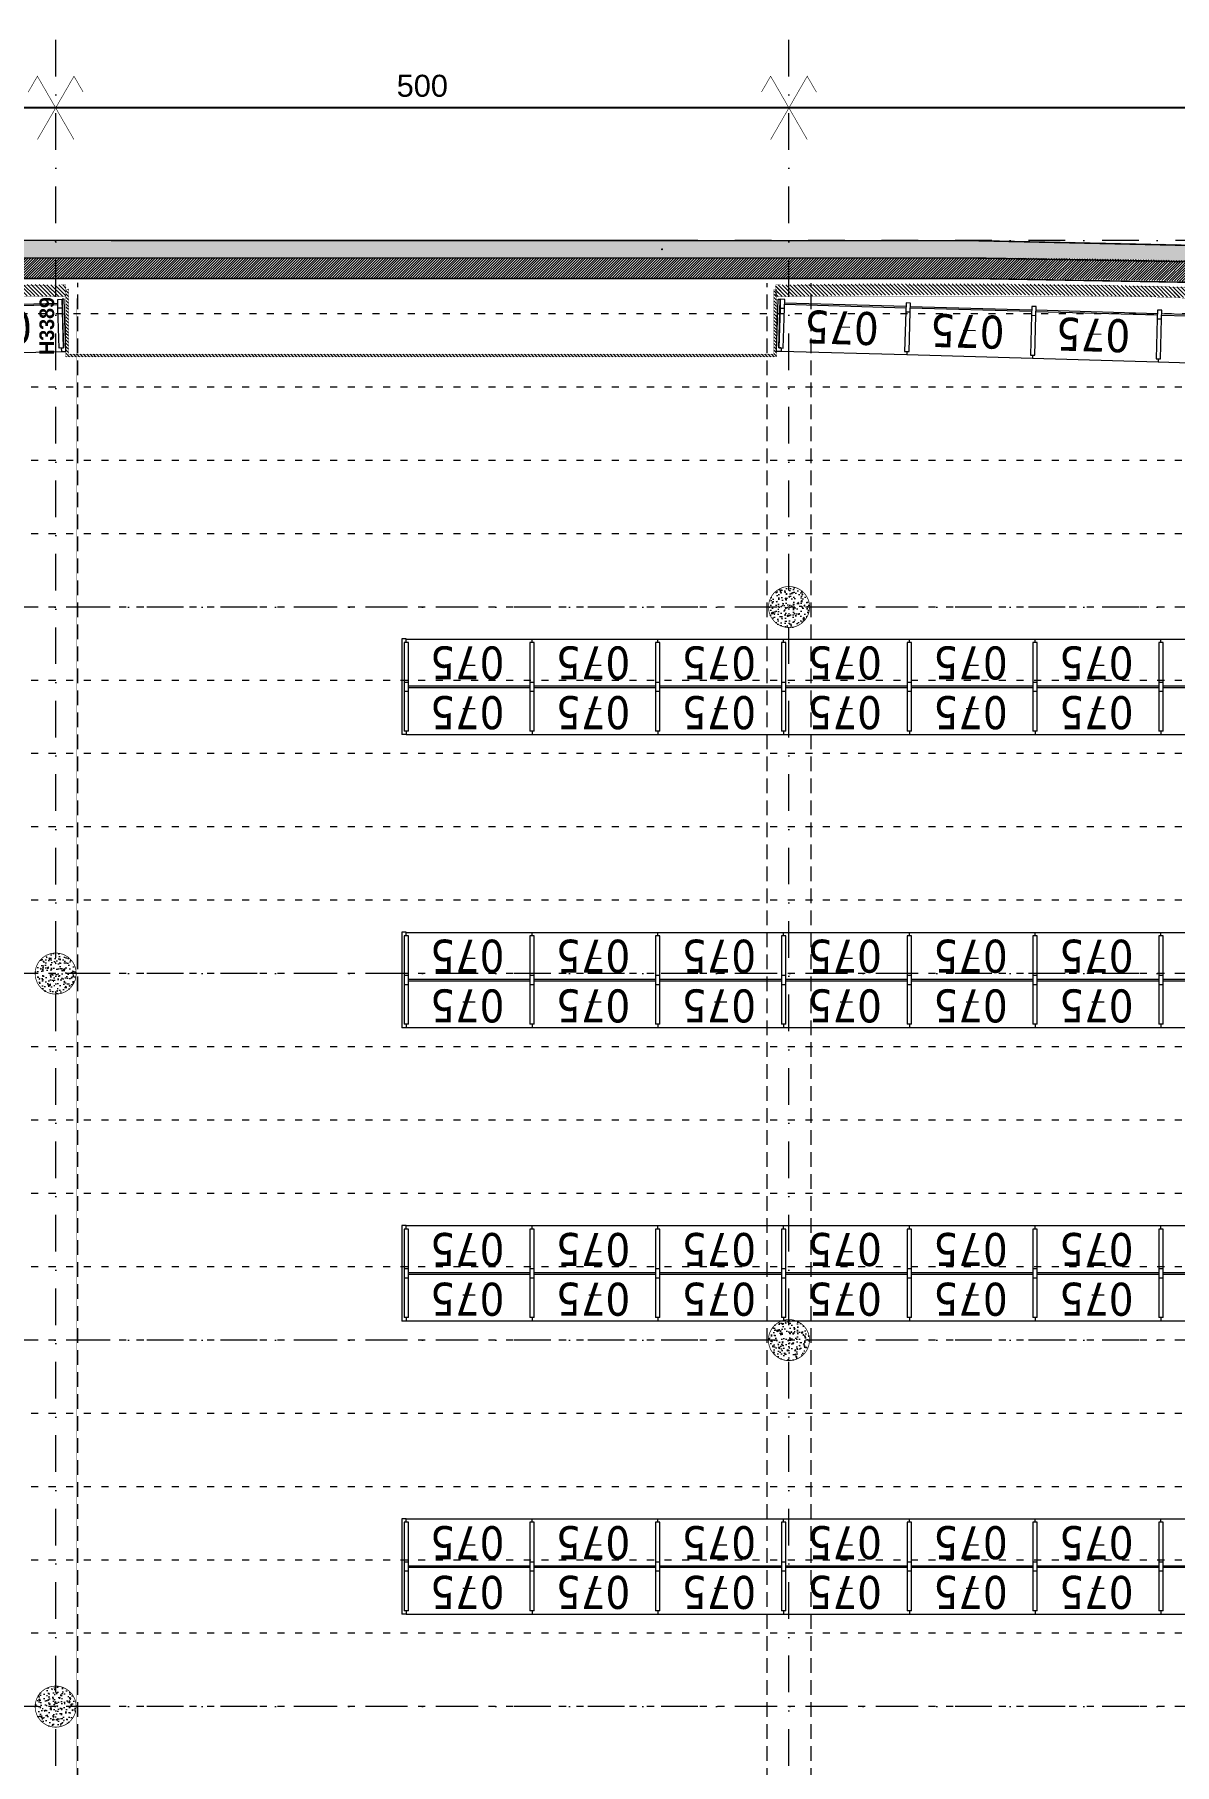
# Model space of a CAD drawing. Header units: millimetres. Extents: x 0 to 111176, y 95213 to 141729.
# Drawn here: x 56733 to 57511, y 116196 to 117376 of the extents above; entities that cross this region are included whole.
import ezdxf

# ---------------------------------------------------------------- set-up
doc = ezdxf.new("R2010")
doc.units = ezdxf.units.MM
for name, pattern in [('ACAD_ISO03W100', [30, 12, -18]), ('CONTINU', [0]), ('HIDDEN2', [0.1875, 0.125, -0.0625]), ('TIRETPT2', [0.5, 0.25, -0.125, 0, -0.125])]:
    doc.linetypes.add(name, pattern=pattern)
doc.layers.get('Defpoints').update_dxf_attribs({"lineweight": 9})
doc.layers.add('CDP', color=7, linetype='Continuous', lineweight=9, true_color=0x364259)
doc.layers.add('STR_BOLLARD', color=7, linetype='Continuous', lineweight=9, true_color=0x1c1c1c)
for name, color, linetype, lineweight in [('MOB_etageres_BRM', 37, 'Continuous', 9), ('MOB_texte_BRM', 184, 'Continuous', 9), ('PB_Sanitaires', 5, 'Continuous', 9), ('STR_BOLLARD_Axes', 252, 'Continuous', 9), ('STR_BOLLARD_projeté', 251, 'Continuous', 9)]:
    doc.layers.add(name, color=color, linetype=linetype, lineweight=lineweight)
doc.styles.add('Arial-15', font='arial.ttf', dxfattribs={"height": 15})
doc.styles.add('BOLD', font='BOLD')
doc.styles.get("Standard").update_dxf_attribs({"font": 'arial.ttf'})
doc.dimstyles.new('Cote-15', dxfattribs={"dimtxt": 15, "dimasz": 15, "dimexe": 1.25, "dimexo": 0.625, "dimgap": 7.5, "dimtad": 1, "dimdec": 0, "dimrnd": 0.025, "dimtxsty": 'Arial-15', "dimblk": 'ARCHTICK', "dimcen": 2.5, "dimse1": 1, "dimse2": 1, "dimazin": 0, "dimtfac": 1, "dimtmove": 1, "dimatfit": 3, "dimfxl": 1, "dimarcsym": 0})
pattern_1 = [(135, (50623.70857334338, 125497.9819539807), (-1.325825214724777, -1.325825214724776), [])]

# ---------------------------------------------------------------- blocks, each defined once
blk = doc.blocks.new('PLANSpro14$0$ELLIPSE')
at = {"lineweight": 0}
blk.add_circle((0, 0), 1, dxfattribs=at)
blk = doc.blocks.new('PLANSpro14$0$WC1')
at = {"layer": 'PB_Sanitaires'}
for p, q in [((-1.999999312829459e-07, -5.684341886080801e-14), (0.3999992000001384, 1.199998109768785e-07)), ((0, 8.999992928693246e-08), (-5.684341886080801e-14, -0.1584099400000838)), ((0.3999992000001384, 2.39999820905723e-07), (0.3999992000001384, -0.158409840000175)), ((0.05159029999998666, -0.2099987400000742), (7.000001005508238e-07, -0.1584091400000602)), ((0.05158960000011348, -0.2099996400000919), (0.3484096999999906, -0.2099996400001629)), ((0.3999978000001079, -0.1584092400001538), (0.3484083000000169, -0.2099988400001536))]:
    blk.add_line(p, q, dxfattribs=at)
for points in [[(0.05202130000020588, -0.2099186400000974), (0.04271880000004558, -0.2308378400000919), (0.0207437000000823, -0.2911066400000664), (0.005118899999956739, -0.3535707400000945), (-0.003713499999889791, -0.4174939400000852), (-0.005716300000017327, -0.4659063400000605)], [(-0.005714300000022376, -0.465905840000076), (-0.005615299999931267, -0.4730844400000791), (-0.003248300000109339, -0.5016841400000516), (0.002206300000011652, -0.529813740000094), (0.01059070000007978, -0.5571257400000746), (0.02167419999989306, -0.5833169400000742), (0.03517380000005232, -0.6081411400000718), (0.05077599999987115, -0.6314142400000833), (0.06528119999995852, -0.6496865400000758)], [(0.05104760000006081, -0.3813476400000866), (0.04981710000004114, -0.3897728400000773), (0.04478019999999105, -0.4506267400000752), (0.04456949999996596, -0.4659063400000747)], [(0.0445707000000084, -0.4659058400000902), (0.04465760000005048, -0.4722070400000575), (0.04673540000010235, -0.4973112400000872), (0.05152329999998528, -0.5220028400000558), (0.05888289999995777, -0.5459767400000715), (0.06861179999998512, -0.5689668400000727), (0.08046150000006946, -0.5907569400001051), (0.09415690000002996, -0.6111855400000934), (0.1068890600000714, -0.627224540000114)], [(0.3471298000000616, -0.3859107400001847), (0.3466956000000891, -0.3826717400001485), (0.3448861000000534, -0.3724563400001699), (0.3424217000001022, -0.3623632400001497), (0.3393053999999438, -0.3524315400001683), (0.3355419000000666, -0.3427017400001802), (0.3311373000000231, -0.3332153400001658), (0.3261000000001104, -0.3240155400001328), (0.3204411999998911, -0.3151468400001534), (0.3141749000000118, -0.3066550400001375), (0.307318900000098, -0.298586840000155), (0.2998949500001231, -0.2909897400001284), (0.291929419999974, -0.2839112400001511), (0.283453570000006, -0.2773984400001552), (0.274503799999934, -0.2714971400001502), (0.2651218300001688, -0.2662512400001447), (0.2553546400000641, -0.2617016400001546), (0.2452543000001128, -0.2578851400001554), (0.2348775199999977, -0.2548339400001112), (0.2242851200000473, -0.2525744400001315), (0.2135412199999678, -0.2511267400001458), (0.2027123500001835, -0.2505039400001294), (0.1918664200001103, -0.2507117400001135), (0.1810716100000604, -0.2517481400001174), (0.1703952599999639, -0.2536037400001305), (0.1599028300001351, -0.2562619400001012), (0.149656900000025, -0.2596994400001051), (0.139716309999983, -0.26388684000014), (0.1301355199999534, -0.2687894400000914), (0.1209640799999647, -0.2743683400000947), (0.1122463699999798, -0.2805809400001209), (0.1040214300000457, -0.2873824400001155), (0.09632310000000643, -0.2947261400000656), (0.08918009999996457, -0.3025647400000935), (0.08261639999994941, -0.3108505400001036), (0.0766519000000585, -0.3195366400000808), (0.0713021999998773, -0.3285764400000772), (0.06658009999989645, -0.337924940000093), (0.06249510000009195, -0.3475384400000934), (0.05905449999988832, -0.3573743400000922), (0.05626360000007935, -0.3673916400000934), (0.05412629999989349, -0.3775507400000748), (0.05286940000007689, -0.38590994000009)], [(0.3061555999998973, -0.6107604400001492), (0.3094221000000061, -0.6062164400001251), (0.322682699999973, -0.5854354400001398), (0.3340274999999338, -0.5633281400001522), (0.343185999999946, -0.5400698400001431), (0.3499195999999074, -0.5158899400001644), (0.3540403999999171, -0.4910653400001621), (0.3554278000000295, -0.465907040000161)], [(0.3347210999998538, -0.6496836400001484), (0.3407329999998865, -0.6424325400001436), (0.3572657000000277, -0.6199846400001832), (0.3718571000000566, -0.5959170400001739), (0.3841866999999866, -0.5703824400001452), (0.3939533999999867, -0.543596340000164), (0.4008976999999732, -0.5158345400001849), (0.4048232999999755, -0.4874242400001947), (0.4057133000000022, -0.4659066400001848)], [(0.4057159000000183, -0.4659060400002062), (0.4054930999999442, -0.4497514400001563), (0.400167099999976, -0.3854021400001955), (0.3878938999999946, -0.3221103400001937), (0.3690290000001255, -0.2606584400001566), (0.3479781000000344, -0.2099183400001436)], [(0.355430199999887, -0.465906040000192), (0.35521940000001, -0.4506290400001234), (0.3501826999998912, -0.3897752400001622), (0.3489516999999296, -0.3813447400001593)]]:
    blk.add_lwpolyline(points, dxfattribs=at)
at = {"layer": 'PB_Sanitaires', "lineweight": 0}
blk.add_circle((0.1999994999999899, -0.3459070400001281), 0.02999998999999998, dxfattribs=at)
at = {"layer": 'PB_Sanitaires'}
for centre, radius, start, end in [((0.1999994999999899, -0.5266207400001406), 0.182467, -137.5880000000137, -42.41180000001368), ((0.1999996099999635, -0.5443810400001183), 0.1247073000000001, -137.5882000000137, -32.85790000001367)]:
    blk.add_arc(centre, radius, start, end, dxfattribs=at)
at = {"layer": 'PB_Sanitaires', "xscale": 0.009999989999999999, "yscale": 0.008888880000000002, "zscale": 0.01, "rotation": 89.99997999998632}
blk.add_blockref('PLANSpro14$0$ELLIPSE', (0.1999997400000666, -0.1049998400001186), dxfattribs=at)
blk = doc.blocks.new('poteau')
at = {"layer": 'STR_BOLLARD', "lineweight": 5}
h = blk.add_hatch(dxfattribs=at)
h.set_pattern_fill('AR-CONC', color=252, scale=0.04, angle=359.9999999999999, style=0)
h.set_pattern_definition([(49.99999999999999, (-34103.71972945715, -3518.988229174639), (7.287386759840159, -0.6375634215561317), [0.762, -8.382000000000001]), (355, (-34103.71972945715, -3518.988229174639), (-1.409736856998765, 7.642273809561408), [0.6096, -6.7056233668]), (100.4514446999999, (-34103.11244917716, -3519.04135931464), (5.877649883614139, 7.004710076487798), [0.6476003520000001, -7.123609784]), (46.18419999999993, (-34103.71972945715, -3516.956229174639), (10.8431616356852, -1.681693117309098), [1.143, -12.573]), (96.63555760999996, (-34102.81613345716, -3517.096369174639), (9.49616536206013, 9.89704498390885), [0.9714009256, -10.6854243264]), (351.18415117, (-34103.71972945715, -3516.956229174639), (9.496165362599092, 9.897044983421296), [0.9143986828, -10.0583892768]), (21, (-34102.70372945715, -3517.46422917464), (6.064575650765295, -4.090607927483512), [0.762, -8.382000000000001]), (326, (-34102.70372945715, -3517.46422917464), (2.472081133905891, 7.367518644892768), [0.6096, -6.7056]), (71.45144499999996, (-34102.19834815315, -3517.805113170639), (8.53665677114865, 3.2769107554362), [0.6476003520000001, -7.123597503999999]), (37.49999999999994, (-34103.71972945715, -3518.988229174639), (0.1235441300236765, 3.382201554926124), [0, -6.62432, 0, -6.807200000000001, 0, -6.731000000000001]), (7.499999999999974, (-34103.71972945715, -3518.988229174639), (2.672786500412234, 4.007222992724778), [0, -3.88112, 0, -6.47192, 0, -2.5654]), (327.4999999999999, (-34105.98540945715, -3518.988229174639), (5.423623806674856, -0.2291497597069439), [0, -2.54, 0, -7.9248, 0, -10.5156]), (317.4999999999999, (-34107.00140945715, -3518.988229174639), (5.925167255440723, 1.017059641333315), [0, -3.302, 0, -5.26288, 0, -7.4676])])
edge = h.paths.add_edge_path()
edge.add_arc((2.613544936025392e-10, 6.674660824046441e-11), 13.99999999999927, 284.7547730335563, 644.0803509681097)
edge.add_arc((2.613806948659203e-10, 6.66435795437792e-11), 13.99999999999917, 284.0803509681096, 284.7547730335563)
at = {"layer": 'STR_BOLLARD', "lineweight": 5, "const_width": 0.5}
blk.add_lwpolyline([(3.565555101478822, -13.53834616259883, 339.820519298623), (3.405953449982917, -13.57937705112045, 0.002942729891838111)], format="xyb", close=True, dxfattribs=at)
blk = doc.blocks.new('Pignon')
h = blk.add_hatch()
h.set_pattern_fill('ANSI31', color=252, scale=10)
h.set_pattern_definition([(45, (0, 0), (-0.8838834764831843, 0.8838834764831844), [])])
edge = h.paths.add_edge_path()
edge.add_arc((6713.68367833288, 648.0937936427963), 6784.142632293183, 180.0952500777031, 185.3816129100021, ccw=False)
edge.add_line((-70.44957941338726, 636.8156537741324), (-70.44957941338708, 1386.815653774132))
edge.add_arc((6576.145764537498, 1382.040750896481), 6646.597059091748, 174.5629839039005, 179.9588388157768, ccw=False)
edge.add_line((-40.5479746068886, 2011.815653774132), (-50.48353849775594, 2011.815653774132))
edge.add_line((-50.48353849775594, 2011.815653774132), (-50.48353849775594, 2033.815653774132))
edge.add_line((-50.48353849775594, 2033.815653774132), (-38.75141834801798, 2033.815653774132))
edge.add_line((-38.75141834801798, 2033.815653774132), (-20.48353849775594, 2033.815653774132))
edge.add_line((-20.48353849775594, 2033.815653774132), (-19.48353848487568, 2024.755756784341))
edge.add_line((-19.48353848487568, 2024.755756784341), (-24.93839252719044, 2024.755756784341))
edge.add_arc((6465.743834761339, 1383.888228224312), 6522.244012976042, 174.3610897732515, 179.9745975727592)
edge.add_line((-56.49953719377663, 1386.779904102824), (-56.4995371937768, 636.8156537741324))
edge.add_arc((6685.920367476094, 650.0967867853515), 6742.432985160663, 180.1128603521101, 185.5470909639901)
edge.add_line((-24.93839252719044, -1.65259961229367), (-19.48353843155564, -1.65259961742686))
edge.add_line((-19.48353843155564, -1.652599617426858), (-20.48353849775595, -10.18292125897551))
edge.add_line((-20.48353849775594, -10.18292125897551), (-40.04876508979578, -10.18292125897551))
edge.add_line((-40.04876508979578, -10.18292125897551), (-50.48353849775594, -10.18292125897551))
edge.add_line((-50.48353849775594, -10.18292125897551), (-50.48353849775594, 11.81707874102449))
edge.add_line((-50.48353849775594, 11.81707874102449), (-40.55522752258912, 11.81707874102358))
at = {"lineweight": 5}
h = blk.add_hatch(dxfattribs=at)
h.set_pattern_fill('AR-CONC', color=252, scale=0.8, angle=360, style=0)
h.set_pattern_definition([(49.99999999999999, (0, 0), (5.738081460806028, -0.5020170798607624), [0.6000000000000001, -6.600000000000001]), (355, (0, 0), (-1.110010668903999, 6.017537069600095), [0.48, -5.28]), (100.45144446, (0.478173448, -0.04183475200000012), (4.628070773816898, 5.515519927749035), [0.5099215359999999, -5.609136895999999]), (46.18420000000002, (3.91886975727153e-16, 1.6), (8.53793064537258, -1.324154246344614), [0.8999999999999999, -9.899999999999999]), (96.63563548999994, (0.7114939600000003, 1.489653544), (7.477295565393829, 7.792948806196402), [0.764882736, -8.413710079999998]), (351.1841639899999, (3.91886975727153e-16, 1.6), (7.477295560438187, 7.79294880215992), [0.7200000000000001, -7.920000008]), (21, (0.8000000000000004, 1.2), (4.775256416947693, -3.220951125322712), [0.6000000000000001, -6.600000000000001]), (326.0000000000001, (0.8000000000000004, 1.2), (1.946522655372655, 5.801200360374824), [0.48, -5.28]), (71.45144474000001, (1.197938032, 0.9315874079999997), (6.72177901383977, 2.580249222450829), [0.50992152, -5.609136895999999]), (37.50000000000004, (0, 0), (0.09727884253832601, 2.663150830650492), [0, -5.215999999999999, 0, -5.359999999999999, 0, -5.3]), (7.499999999999974, (0, 0), (2.10455629953719, 3.155293695058881), [0, -3.056, 0, -5.096, 0, -2.02]), (327.5, (-1.784, 4.369539779357756e-16), (4.270579489379272, -0.1804389738750391), [0, -2, 0, -6.24, 0, -8.28]), (317.5, (-2.584, 6.328974657993521e-16), (4.66548935473909, 0.8008398586585408), [0, -2.6, 0, -4.144, 0, -5.88])])
edge = h.paths.add_edge_path()
edge.add_arc((6514.570729589548, 643.1657927447177), 6585.023370820036, 180.05525207706, 185.4136591410671, ccw=False)
edge.add_line((-70.44957941338726, 636.8156537741324), (-70.44957941338708, 1386.815653774132))
edge.add_arc((6616.604850319538, 1380.105084346262), 6687.057796815635, 174.5793199602518, 179.9425027594255, ccw=False)
edge.add_line((-40.5479746068886, 2011.815653774132), (-50.48353849775594, 2011.815653774132))
edge.add_arc((7091.866723411993, 1332.980745925604), 7174.537204302169, 174.570709958592, 179.5700709511673)
edge.add_line((-82.46850005038141, 1386.815653774132), (-82.29857736689354, 636.8156537741324))
edge.add_arc((7157.214627704398, 692.0280776829677), 7239.723741839565, 180.4369599787104, 185.3911985980951)
edge.add_line((-50.48353849775594, 11.81707874102449), (-40.55522752259276, 11.81707874102358))
edge.add_line((-40.55522752259276, 11.81707874102358), (-41.080152220522, 21.89748511193011))
at = {"ltscale": 50, "const_width": 1}
blk.add_lwpolyline([(-40.55522752258912, 11.81707874102358, -0.0230702008294989), (-70.44957941338726, 636.8156537741324), (-70.44957941338726, 1386.815653774132, -0.02354820973225472), (-40.5479746068886, 2011.815653774132), (-50.48353849775594, 2011.815653774132), (-50.48353849775594, 2033.815653774132), (-38.75141834801798, 2033.815653774132), (-20.48353849775594, 2033.815653774132), (-19.48353848487568, 2024.755756784341), (-24.93839252719044, 2024.755756784341, 0.02449844776779151), (-56.49953719377663, 1386.779904102824), (-56.49953719377663, 636.8156537741324, 0.02371574882550749), (-24.93839252719044, -1.65259961229367), (-19.48353843155564, -1.652599617426858), (-20.48353849775594, -10.18292125897551), (-40.04876508979578, -10.18292125897551), (-50.48353849775594, -10.18292125897551), (-50.48353849775594, 11.81707874102449), (-40.55522752258912, 11.81707874102358)], format="xyb", close=True, dxfattribs=at)
at = {"const_width": 1}
blk.add_lwpolyline([(-41.080152220522, 21.89748511193011, -0.02338472269243292), (-70.44957941338726, 636.8156537741324), (-70.44957941338726, 1386.815653774132, -0.02340557217351407), (-40.5479746068886, 2011.815653774132), (-50.48353849775594, 2011.815653774132, 0.02181728809893834), (-82.46850005038141, 1386.815653774132), (-82.29857736689337, 636.8156537741324, 0.02162031173250202), (-50.48353849775594, 11.81707874102449), (-40.55522752259276, 11.81707874102358)], format="xyb", close=True, dxfattribs=at)
blk = doc.blocks.new('Axe-construction')
at = {"const_width": 0.4}
for points in [[(-18.71420953128381, 10.80465391055782), (-12.47613968752262, 21.60930782111564), (12.47613968752262, -21.60930782111564)], [(18.71420953128381, 10.80465391055782), (12.47613968752262, 21.60930782111564), (-12.47613968752262, -21.60930782111564)]]:
    blk.add_lwpolyline(points, dxfattribs=at)
blk = doc.blocks.new('*D339')
at = {"layer": 'Defpoints', "color": 0, "transparency": 16777216}
for p in [(55975.71334296966, 117326.1544963472), (55975.71334296966, 117326.1544964203), (56747.70692395438, 117326.1544962741)]:
    blk.add_point(p, dxfattribs=at)
at = {"layer": 'STR_BOLLARD_Axes', "color": 0, "lineweight": -2, "transparency": 16777216}
blk.add_line((56747.70692395438, 117326.1544963472), (55975.71334296966, 117326.1544964203), dxfattribs=at)
at = {"layer": 'STR_BOLLARD_Axes', "color": 0, "lineweight": 5, "transparency": 16777216, "insert": (56361.44274051739, 117341.0143230907), "char_height": 15, "attachment_point": 5, "rotation": 359.9999999945751, "style": 'Arial-15'}
blk.add_mtext('772', dxfattribs=at)
blk = doc.blocks.new('_None')
blk = doc.blocks.new('*D340')
at = {"layer": 'Defpoints', "color": 0, "transparency": 16777216}
for p in [(56747.70692422887, 117326.1544962741), (56747.70692422887, 117326.1544964601), (57247.70692428595, 117326.1544962999)]:
    blk.add_point(p, dxfattribs=at)
at = {"layer": 'STR_BOLLARD_Axes', "color": 0, "lineweight": -2, "transparency": 16777216}
blk.add_line((57247.70692428595, 117326.1544964858), (56747.70692422887, 117326.1544964601), dxfattribs=at)
at = {"layer": 'STR_BOLLARD_Axes', "color": 0, "lineweight": 5, "transparency": 16777216, "insert": (56997.70692425702, 117341.1422220627), "char_height": 15, "attachment_point": 5, "rotation": 2.951554744398143e-09, "style": 'Arial-15'}
blk.add_mtext('500', dxfattribs=at)
blk = doc.blocks.new('*D341')
at = {"layer": 'Defpoints', "color": 0, "transparency": 16777216}
for p in [(57247.70692424374, 117326.1544962268), (57247.70692424374, 117326.1544962999), (58019.70050522847, 117326.1544961537)]:
    blk.add_point(p, dxfattribs=at)
at = {"layer": 'STR_BOLLARD_Axes', "color": 0, "lineweight": -2, "transparency": 16777216}
blk.add_line((58019.70050522847, 117326.1544962268), (57247.70692424374, 117326.1544962999), dxfattribs=at)
at = {"layer": 'STR_BOLLARD_Axes', "color": 0, "lineweight": 5, "transparency": 16777216, "insert": (57633.43632179147, 117341.0143229703), "char_height": 15, "attachment_point": 5, "rotation": 359.999999994574, "style": 'Arial-15'}
blk.add_mtext('772', dxfattribs=at)
blk = doc.blocks.new('ELTI parement DF')
for p, q in [((-0.01500000000000057, 0.3019999999999996), (-0.01500000000000057, 0.3260000000000005)), ((-0.01500000000000057, 0.3260000000000005), (0.01500000000000057, 0.3260000000000005)), ((-0.01500000000000057, 0.3019999999999996), (0, 0.3019999999999996)), ((0, -0.3019999999999996), (0, 0.3019999999999996)), ((0.01500000000000057, -0.3260000000000005), (0.01500000000000057, 0.3260000000000005)), ((-0.01500000000000057, -0.3019999999999996), (-0.01500000000000057, -0.3260000000000005)), ((-0.01500000000000057, -0.3019999999999996), (0, -0.3019999999999996)), ((-0.01500000000000057, -0.3260000000000005), (0.01500000000000057, -0.3260000000000005))]:
    blk.add_line(p, q)
blk = doc.blocks.new('*U74')
for p, q in [((3.430800000000001, 0.6499999999999986), (2.5731, 0.6499999999999986)), ((3.4158, 0.6269999999999989), (3.445800000000002, 0.6269999999999989)), ((3.4158, 0.6269999999999989), (3.4158, 0.02299999999999969)), ((3.415799999999999, 0.6269999999999989), (3.4458, 0.6269999999999989)), ((3.415799999999999, 0.6269999999999989), (3.415799999999999, 0.02299999999999969)), ((3.430800000000001, 0.6269999999999989), (3.430800000000001, 0.6499999999999986)), ((4.288500000000001, 0.6499999999999986), (3.4308, 0.6499999999999986)), ((3.4308, 0.6269999999999989), (3.4308, 0.6499999999999986)), ((3.445800000000002, 0.02299999999999969), (3.445800000000002, 0.6269999999999989)), ((3.4458, 0.02299999999999969), (3.4458, 0.6269999999999989)), ((4.2735, 0.6269999999999989), (4.303500000000001, 0.6269999999999989)), ((4.2735, 0.6269999999999989), (4.2735, 0.02299999999999969)), ((4.273499999999999, 0.6269999999999989), (4.3035, 0.6269999999999989)), ((4.273499999999999, 0.6269999999999989), (4.273499999999999, 0.02299999999999969)), ((4.288500000000001, 0.6269999999999989), (4.288500000000001, 0.6499999999999986)), ((5.1462, 0.6499999999999986), (4.288499999999999, 0.6499999999999986)), ((4.288499999999999, 0.6269999999999989), (4.288499999999999, 0.6499999999999986)), ((4.303500000000001, 0.02299999999999969), (4.303500000000001, 0.6269999999999989)), ((4.3035, 0.02299999999999969), (4.3035, 0.6269999999999989)), ((5.1312, 0.6269999999999989), (5.161200000000001, 0.6269999999999989)), ((5.1312, 0.6269999999999989), (5.1312, 0.02299999999999969)), ((5.131199999999999, 0.6269999999999989), (5.1612, 0.6269999999999989)), ((5.131199999999999, 0.6269999999999989), (5.131199999999999, 0.02299999999999969)), ((5.1462, 0.6269999999999989), (5.1462, 0.6499999999999986)), ((6.003900000000001, 0.6499999999999986), (5.146199999999999, 0.6499999999999986)), ((5.146199999999999, 0.6269999999999989), (5.146199999999999, 0.6499999999999986)), ((5.161200000000001, 0.02299999999999969), (5.161200000000001, 0.6269999999999989)), ((5.1612, 0.02299999999999969), (5.1612, 0.6269999999999989)), ((5.9889, 0.6269999999999989), (6.018900000000001, 0.6269999999999989)), ((5.9889, 0.6269999999999989), (5.9889, 0.02299999999999969)), ((5.988899999999998, 0.6269999999999989), (6.018899999999999, 0.6269999999999989)), ((5.988899999999998, 0.6269999999999989), (5.988899999999998, 0.02299999999999969)), ((6.003900000000001, 0.6269999999999989), (6.003900000000001, 0.6499999999999986)), ((6.8616, 0.6499999999999986), (6.003899999999999, 0.6499999999999986)), ((6.003899999999999, 0.6269999999999989), (6.003899999999999, 0.6499999999999986)), ((6.018900000000001, 0.02299999999999969), (6.018900000000001, 0.6269999999999989)), ((6.018899999999999, 0.02299999999999969), (6.018899999999999, 0.6269999999999989)), ((6.8466, 0.6269999999999989), (6.876600000000001, 0.6269999999999989)), ((6.8466, 0.6269999999999989), (6.8466, 0.02299999999999969)), ((6.846599999999999, 0.6269999999999989), (6.8766, 0.6269999999999989)), ((6.846599999999999, 0.6269999999999989), (6.846599999999999, 0.02299999999999969)), ((6.8616, 0.6269999999999989), (6.8616, 0.6499999999999986)), ((7.7193, 0.6499999999999986), (6.861599999999999, 0.6499999999999986)), ((6.861599999999999, 0.6269999999999989), (6.861599999999999, 0.6499999999999986)), ((6.876600000000001, 0.02299999999999969), (6.876600000000001, 0.6269999999999989)), ((6.8766, 0.02299999999999969), (6.8766, 0.6269999999999989)), ((7.7043, 0.6269999999999989), (7.734300000000001, 0.6269999999999989)), ((7.7043, 0.6269999999999989), (7.7043, 0.02299999999999969)), ((7.704299999999999, 0.6269999999999989), (7.7343, 0.6269999999999989)), ((7.704299999999999, 0.6269999999999989), (7.704299999999999, 0.02299999999999969)), ((7.7193, 0.6269999999999989), (7.7193, 0.6499999999999986)), ((8.577000000000002, 0.6499999999999986), (7.7193, 0.6499999999999986)), ((7.7193, 0.6269999999999989), (7.7193, 0.6499999999999986)), ((7.734300000000001, 0.02299999999999969), (7.734300000000001, 0.6269999999999989)), ((7.7343, 0.02299999999999969), (7.7343, 0.6269999999999989)), ((8.562000000000001, 0.6269999999999989), (8.592000000000002, 0.6269999999999989)), ((8.562000000000001, 0.6269999999999989), (8.562000000000001, 0.02299999999999969)), ((8.577000000000002, 0.6269999999999989), (8.577000000000002, 0.6499999999999986)), ((8.592000000000002, 0.02299999999999969), (8.592000000000002, 0.6269999999999989)), ((3.445800000000002, 0.3550000000000004), (3.4158, 0.3550000000000004)), ((3.4458, 0.3550000000000004), (3.415799999999999, 0.3550000000000004)), ((4.303500000000001, 0.3550000000000004), (4.2735, 0.3550000000000004)), ((4.3035, 0.3550000000000004), (4.273499999999999, 0.3550000000000004)), ((5.161200000000001, 0.3550000000000004), (5.1312, 0.3550000000000004)), ((5.1612, 0.3550000000000004), (5.131199999999999, 0.3550000000000004)), ((6.018900000000001, 0.3550000000000004), (5.9889, 0.3550000000000004)), ((6.018899999999999, 0.3550000000000004), (5.988899999999998, 0.3550000000000004)), ((6.876600000000001, 0.3550000000000004), (6.8466, 0.3550000000000004)), ((6.8766, 0.3550000000000004), (6.846599999999999, 0.3550000000000004)), ((7.734300000000001, 0.3550000000000004), (7.7043, 0.3550000000000004)), ((7.7343, 0.3550000000000004), (7.704299999999999, 0.3550000000000004)), ((8.592000000000002, 0.3550000000000004), (8.562000000000001, 0.3550000000000004)), ((3.4158, 0.3299999999999983), (2.588100000000004, 0.3300000000000018)), ((3.4158, 0.3200000000000003), (2.588100000000004, 0.3200000000000038)), ((3.4158, 0.2950000000000017), (3.445800000000002, 0.2950000000000017)), ((3.415799999999999, 0.2950000000000017), (3.4458, 0.2950000000000017)), ((4.2735, 0.3299999999999983), (3.445800000000004, 0.3300000000000018)), ((4.2735, 0.3200000000000003), (3.445800000000004, 0.3200000000000038)), ((4.2735, 0.2950000000000017), (4.303500000000001, 0.2950000000000017)), ((4.273499999999999, 0.2950000000000017), (4.3035, 0.2950000000000017)), ((5.1312, 0.3299999999999983), (4.303500000000003, 0.3300000000000018)), ((5.1312, 0.3200000000000003), (4.303500000000003, 0.3200000000000038)), ((5.1312, 0.2950000000000017), (5.161200000000001, 0.2950000000000017)), ((5.131199999999999, 0.2950000000000017), (5.1612, 0.2950000000000017)), ((5.9889, 0.3299999999999983), (5.161200000000004, 0.3300000000000018)), ((5.9889, 0.3200000000000003), (5.161200000000004, 0.3200000000000038)), ((5.9889, 0.2950000000000017), (6.018900000000001, 0.2950000000000017)), ((5.988899999999998, 0.2950000000000017), (6.018899999999999, 0.2950000000000017)), ((6.8466, 0.3299999999999983), (6.018900000000003, 0.3300000000000018)), ((6.8466, 0.3200000000000003), (6.018900000000003, 0.3200000000000038)), ((6.8466, 0.2950000000000017), (6.876600000000001, 0.2950000000000017)), ((6.846599999999999, 0.2950000000000017), (6.8766, 0.2950000000000017)), ((7.7043, 0.3299999999999983), (6.876600000000003, 0.3300000000000018)), ((7.7043, 0.3200000000000003), (6.876600000000003, 0.3200000000000038)), ((7.7043, 0.2950000000000017), (7.734300000000001, 0.2950000000000017)), ((7.704299999999999, 0.2950000000000017), (7.7343, 0.2950000000000017)), ((8.562000000000001, 0.3299999999999983), (7.734300000000004, 0.3300000000000018)), ((8.562000000000001, 0.3200000000000003), (7.734300000000004, 0.3200000000000038)), ((8.562000000000001, 0.2950000000000017), (8.592000000000002, 0.2950000000000017)), ((3.430800000000001, 0), (2.5731, 0)), ((3.4158, 0.02299999999999969), (3.445800000000002, 0.02299999999999969)), ((3.415799999999999, 0.02299999999999969), (3.4458, 0.02299999999999969)), ((3.430800000000001, 0.02299999999999969), (3.430800000000001, 0)), ((3.4308, 0.02299999999999969), (3.4308, 0)), ((4.288500000000001, 0), (3.4308, 0)), ((4.2735, 0.02299999999999969), (4.303500000000001, 0.02299999999999969)), ((4.273499999999999, 0.02299999999999969), (4.3035, 0.02299999999999969)), ((4.288500000000001, 0.02299999999999969), (4.288500000000001, 0)), ((4.288499999999999, 0.02299999999999969), (4.288499999999999, 0)), ((5.1462, 0), (4.288499999999999, 0)), ((5.1312, 0.02299999999999969), (5.161200000000001, 0.02299999999999969)), ((5.131199999999999, 0.02299999999999969), (5.1612, 0.02299999999999969)), ((5.1462, 0.02299999999999969), (5.1462, 0)), ((5.146199999999999, 0.02299999999999969), (5.146199999999999, 0)), ((6.003900000000001, 0), (5.146199999999999, 0)), ((5.9889, 0.02299999999999969), (6.018900000000001, 0.02299999999999969)), ((5.988899999999998, 0.02299999999999969), (6.018899999999999, 0.02299999999999969)), ((6.003900000000001, 0.02299999999999969), (6.003900000000001, 0)), ((6.003899999999999, 0.02299999999999969), (6.003899999999999, 0)), ((6.8616, 0), (6.003899999999999, 0)), ((6.8466, 0.02299999999999969), (6.876600000000001, 0.02299999999999969)), ((6.846599999999999, 0.02299999999999969), (6.8766, 0.02299999999999969)), ((6.8616, 0.02299999999999969), (6.8616, 0)), ((6.861599999999999, 0.02299999999999969), (6.861599999999999, 0)), ((7.7193, 0), (6.861599999999999, 0)), ((7.7043, 0.02299999999999969), (7.734300000000001, 0.02299999999999969)), ((7.704299999999999, 0.02299999999999969), (7.7343, 0.02299999999999969)), ((7.7193, 0.02299999999999969), (7.7193, 0)), ((7.7193, 0.02299999999999969), (7.7193, 0)), ((8.577000000000002, 0), (7.7193, 0)), ((8.562000000000001, 0.02299999999999969), (8.592000000000002, 0.02299999999999969)), ((8.577000000000002, 0.02299999999999969), (8.577000000000002, 0))]:
    blk.add_line(p, q)
at = {"color": 255, "lineweight": 5}
for p, q in [((3.90165, 0.4729999999999972), (3.81765, 0.4730000000000008)), ((4.75935, 0.4729999999999972), (4.67535, 0.4730000000000008)), ((5.61705, 0.4729999999999972), (5.53305, 0.4730000000000008)), ((6.474749999999999, 0.4729999999999972), (6.39075, 0.4730000000000008)), ((7.33245, 0.4729999999999972), (7.24845, 0.4730000000000008)), ((8.190150000000001, 0.4729999999999972), (8.106150000000001, 0.4730000000000008)), ((3.90165, 0.1770000000000014), (3.81765, 0.1769999999999978)), ((4.75935, 0.1770000000000014), (4.67535, 0.1769999999999978)), ((5.61705, 0.1770000000000014), (5.53305, 0.1769999999999978)), ((6.474749999999999, 0.1770000000000014), (6.39075, 0.1769999999999978)), ((7.33245, 0.1770000000000014), (7.24845, 0.1769999999999978)), ((8.190150000000001, 0.1770000000000014), (8.106150000000001, 0.1769999999999978))]:
    blk.add_line(p, q, dxfattribs=at)
blk.add_blockref('ELTI parement DF', (8.592000000000002, 0.3249999999999993))
blk = doc.blocks.new('*U162')
at = {"color": 252}
note = blk.add_mtext_dynamic_manual_height_columns('{\\fTahoma|b0|i0|c0|p34;075\\P}', width=0.484500145644688, gutter_width=12.5, heights=[0.2886241178930504, 0], dxfattribs=dict(at, insert=(-0.2405922367439448, 0.1171246317955816), char_height=0.225, attachment_point=1))
for column, words in zip(note.columns.linked_columns, ['{\\fTahoma|b0|i0|c0|p34;\\P}']):
    column.text = words
blk = doc.blocks.new('BRM_10-etageres')
at = {"xscale": 100, "yscale": 100, "zscale": 100}
for name, p, rotation in [('*U74', (65.09999999999854, 3), 90), ('*U162', (15.34942154576856, 817.8149999999441), 90.00000000000233), ('*U162', (49.2687356368624, 817.8149999999441), 90.00000000000233), ('*U162', (15.34942154576856, 732.015000000014), 90.00000000000233), ('*U162', (49.2687356368624, 732.015000000014), 90.00000000000233), ('*U162', (15.34942154576856, 646.2150000000838), 90.00000000000233), ('*U162', (49.2687356368624, 646.2150000000838), 90.00000000000233), ('*U162', (15.34942154576856, 560.4150000000373), 90.00000000000233), ('*U162', (49.2687356368624, 560.4150000000373), 90.00000000000233), ('*U162', (15.34942154576856, 474.6149999999907), 90.00000000000233), ('*U162', (49.2687356368624, 474.6149999999907), 90.00000000000233), ('*U162', (15.34942154576856, 388.8149999999441), 90.00000000000233), ('*U162', (49.2687356368624, 388.8149999999441), 90.00000000000233)]:
    blk.add_blockref(name, p, dxfattribs=dict(at, rotation=rotation))
blk = doc.blocks.new('ELTI parement SF')
for p, q in [((0.01500000000000057, 0), (0, 0)), ((0, -0.3320000000000007), (0, 0)), ((0.01500000000000057, -0.3560000000000016), (0.01500000000000057, 0)), ((-0.01500000000000057, -0.3320000000000007), (-0.01500000000000057, -0.3560000000000016)), ((-0.01500000000000057, -0.3320000000000007), (0, -0.3320000000000007)), ((-0.01500000000000057, -0.3560000000000016), (0.01500000000000057, -0.3560000000000016))]:
    blk.add_line(p, q)
blk = doc.blocks.new('*U161')
for p, q in [((0.002522263906063625, 0.2809599066461944), (-0.003078514305980995, 0.009017575841627351)), ((0.003757729688132255, 0.3409471855001414), (0.002522263906063625, 0.2809599066461944)), ((0.002522263906063625, 0.2809599066461944), (0.03251590333303885, 0.2803421737551601)), ((0.03375136911510748, 0.340329452609107), (0.003757729688132255, 0.3409471855001414)), ((0.02691512512099423, 0.008399842950593), (0.03251590333303885, 0.2803421737551601)), ((0.03251590333303885, 0.2803421737551601), (0.03375136911510748, 0.340329452609107)), ((0.8605551925324493, 0.288293622814), (0.03303068074223772, 0.3053368732776405)), ((0.8607611034961273, 0.2982915026229893), (0.03323659170591579, 0.3153347530866298)), ((0.8600404151232541, 0.2632989232915229), (0.8544396369112095, -0.008643407513044123)), ((0.8612758809053227, 0.3232862021454699), (0.8600404151232541, 0.2632989232915229)), ((0.8600404151232541, 0.2632989232915229), (0.8900340545502292, 0.2626811904004887)), ((0.8912695203322978, 0.3226684692544355), (0.8612758809053227, 0.3232862021454699)), ((0.8844332763381846, -0.009261140404078477), (0.8900340545502292, 0.2626811904004887)), ((0.8900340545502292, 0.2626811904004887), (0.8912695203322978, 0.3226684692544355)), ((1.718073343749638, 0.2706326394593285), (0.8905488319594269, 0.287675889922969)), ((1.718279254713317, 0.2806305192683178), (0.890754742923105, 0.2976737697319584)), ((1.717558566340443, 0.2456379399368515), (1.711957788128399, -0.02630439086771557)), ((1.718794032122512, 0.3056252187907984), (1.717558566340443, 0.2456379399368515)), ((1.717558566340443, 0.2456379399368515), (1.747552205767418, 0.2450202070458172)), ((1.748787671549487, 0.305007485899764), (1.718794032122512, 0.3056252187907984)), ((1.741951427555374, -0.02692212375874993), (1.747552205767418, 0.2450202070458172)), ((1.747552205767418, 0.2450202070458172), (1.748787671549487, 0.305007485899764)), ((2.575591494966828, 0.252971656104657), (1.748066983176616, 0.2700149065682976)), ((2.575797405930506, 0.2629695359136464), (1.748272894140294, 0.2800127863772869)), ((2.576312183339701, 0.287964235436127), (2.575076717557633, 0.22797695658218)), ((2.606305822766676, 0.2873465025450926), (2.576312183339701, 0.287964235436127)), ((2.605070356984608, 0.2273592236911458), (2.606305822766676, 0.2873465025450926)), ((3.433109646184017, 0.2353106727499856), (2.605585134393805, 0.2523539232136261)), ((3.433315557147695, 0.2453085525589749), (2.605791045357484, 0.2623518030226155)), ((3.43383033455689, 0.2703032520814555), (3.432594868774822, 0.2103159732275086)), ((3.463823973983866, 0.2696855191904211), (3.43383033455689, 0.2703032520814555)), ((3.462588508201797, 0.2096982403364743), (3.463823973983866, 0.2696855191904211)), ((4.290833708364884, 0.2276475692043035), (3.463309196574673, 0.244690819667944)), ((4.29134848577408, 0.2526422687267841), (4.290113019992011, 0.1926549898728371)), ((4.321342125201054, 0.2520245358357497), (4.29134848577408, 0.2526422687267841)), ((4.320106659418986, 0.1920372569818029), (4.321342125201054, 0.2520245358357497)), ((2.575076717557633, 0.22797695658218), (2.569475939345588, -0.04396537422238703)), ((2.575076717557633, 0.22797695658218), (2.605070356984608, 0.2273592236911458)), ((2.599469578772563, -0.04458310711342138), (2.605070356984608, 0.2273592236911458)), ((3.432594868774822, 0.2103159732275086), (3.426994090562777, -0.06162635757705849)), ((3.432594868774822, 0.2103159732275086), (3.462588508201797, 0.2096982403364743)), ((3.456987729989752, -0.06224409046809284), (3.462588508201797, 0.2096982403364743)), ((4.290627797401206, 0.2176496893953141), (3.463103285610995, 0.2346929398589547)), ((4.290113019992011, 0.1926549898728371), (4.284512241779966, -0.07928734093172994)), ((4.290113019992011, 0.1926549898728371), (4.320106659418986, 0.1920372569818029)), ((4.314505881206942, -0.0799050738227643), (4.320106659418986, 0.1920372569818029)), ((5.148145948618395, 0.1999887060406427), (4.320621436828183, 0.2170319565042832)), ((5.148351859582073, 0.209986585849632), (4.320827347791862, 0.2270298363132726)), ((5.1476311712092, 0.1749940065181657), (5.142030392997155, -0.09694832428640139)), ((5.148866636991269, 0.2349812853721126), (5.1476311712092, 0.1749940065181657)), ((5.1476311712092, 0.1749940065181657), (5.177624810636175, 0.1743762736271314)), ((5.178860276418243, 0.2343635524810782), (5.148866636991269, 0.2349812853721126)), ((5.17202403242413, -0.09756605717743574), (5.177624810636175, 0.1743762736271314)), ((5.177624810636175, 0.1743762736271314), (5.178860276418243, 0.2343635524810782)), ((6.005664099835585, 0.1823277226859712), (5.178139588045373, 0.1993709731496117)), ((6.005870010799263, 0.1923256024949606), (5.178345499009051, 0.2093688529586011)), ((6.005149322426389, 0.1573330231634942), (5.999548544214345, -0.1146093076410729)), ((6.006384788208458, 0.2173203020174412), (6.005149322426389, 0.1573330231634942)), ((6.005149322426389, 0.1573330231634942), (6.035142961853365, 0.1567152902724599)), ((6.036378427635433, 0.2167025691264068), (6.006384788208458, 0.2173203020174412)), ((6.02954218364132, -0.1152270405321072), (6.035142961853365, 0.1567152902724599)), ((6.035142961853365, 0.1567152902724599), (6.036378427635433, 0.2167025691264068)), ((-0.003078514305980995, 0.009017575841627351), (0.02691512512099423, 0.008399842950593)), ((0.01191830540750662, 0.008708709396110174), (0.01144471019104697, -0.01428641416456965)), ((0.8689628614082374, -0.03194739751924112), (0.01144471019104697, -0.01428641416456965)), ((0.8544396369112095, -0.008643407513044123), (0.8844332763381846, -0.009261140404078477)), ((0.869436456624697, -0.0089522739585613), (0.8689628614082374, -0.03194739751924112)), ((1.726481012625427, -0.04960838087391257), (0.8689628614082362, -0.0319473975192411)), ((1.711957788128399, -0.02630439086771557), (1.741951427555374, -0.02692212375874993)), ((1.726954607841886, -0.02661325731323275), (1.726481012625427, -0.04960838087391257)), ((2.583999163842616, -0.06726936422858404), (1.726481012625425, -0.04960838087391255)), ((2.569475939345588, -0.04396537422238703), (2.599469578772563, -0.04458310711342138)), ((2.584472759059075, -0.04427424066790421), (2.583999163842616, -0.06726936422858404)), ((3.441517315059805, -0.08493034758325549), (2.583999163842615, -0.06726936422858401)), ((3.426994090562777, -0.06162635757705849), (3.456987729989752, -0.06224409046809284)), ((3.441990910276265, -0.06193522402257566), (3.441517315059805, -0.08493034758325549)), ((4.299035466276994, -0.1025913309379269), (3.441517315059804, -0.08493034758325546)), ((4.284512241779966, -0.07928734093172994), (4.314505881206942, -0.0799050738227643)), ((4.299509061493454, -0.07959620737724711), (4.299035466276994, -0.1025913309379269)), ((5.156553617494183, -0.1202523142925984), (4.299035466276993, -0.1025913309379269)), ((5.142030392997155, -0.09694832428640139), (5.17202403242413, -0.09756605717743574)), ((5.157027212710643, -0.09725719073191856), (5.156553617494183, -0.1202523142925984)), ((5.999548544214345, -0.1146093076410729), (6.02954218364132, -0.1152270405321072)), ((6.014545363927832, -0.11491817408659), (6.014071768711373, -0.1379132976472698)), ((6.014071768711373, -0.1379132976472698), (5.156553617494183, -0.1202523142925984))]:
    blk.add_line(p, q)
at = {"color": 255, "lineweight": 5}
for p, q in [((0.4783410951977645, 0.1531351739525536), (0.3943589048022373, 0.1548648260474462)), ((1.335859246414954, 0.1354741905978822), (1.251877056019427, 0.1372038426927747)), ((2.193377397632143, 0.1178132072432107), (2.109395207236616, 0.1195428593381033)), ((3.050895548849332, 0.1001522238885393), (2.966913358453805, 0.1018818759834318)), ((3.908413700066522, 0.08249124053386782), (3.824431509670994, 0.08422089262876038)), ((4.76593185128371, 0.06483025717919637), (4.681949660888183, 0.06655990927408893)), ((5.6234500025009, 0.0471692738245249), (5.539467812105372, 0.04889892591941747))]:
    blk.add_line(p, q, dxfattribs=at)
at = {"xscale": -1, "rotation": 358.8201336966677}
blk.add_blockref('ELTI parement SF', (0.003757729688132255, 0.3409471855001414), dxfattribs=at)
at = {"rotation": 358.8201336966677}
blk.add_blockref('ELTI parement SF', (6.036378427635434, 0.2167025691264068), dxfattribs=at)
blk = doc.blocks.new('BRM_etageres')
at = {"xscale": 100, "yscale": 100, "zscale": 100}
for name, p, rotation in [('*U161', (1.345177734416211, -1.946896920546351), 266.3359453458611), ('*U162', (13.92514998247498, -46.47685900491888), 85.15607904253126), ('*U162', (6.682585756439948, -131.940524754913), 85.15607904253126), ('*U162', (-0.5599784695950802, -217.4041905049071), 85.15607904253126), ('*U162', (-7.80254269609577, -302.8678562549012), 85.15607904253126), ('*U162', (-15.04510692306212, -388.3315220048953), 85.15607904253123), ('*U162', (-22.28767114909715, -473.7951877550058), 85.15607904253126), ('*U162', (-29.53023537513218, -559.2588535049999), 85.15607904253123)]:
    blk.add_blockref(name, p, dxfattribs=dict(at, rotation=rotation))
blk = doc.blocks.new('BRM_etageres-fond')
at = {"extrusion": (0, 0, -1), "zscale": -100}
for name, p, xscale, yscale, rotation in [('*U161', (-1.350082465614832, 1.943498930396345), 99.99999999999999, 99.99999999999999, 86.48041406268212), ('*U162', (28.24289056131238, 560.8264920256297), -100, 100, 265.3005477593468), ('*U162', (21.21584189787973, 475.3448361743212), -100, 100, 265.3005477593468), ('*U162', (14.1887932344398, 389.8631803230128), -100, 100, 265.3005477593468), ('*U162', (7.161744571007148, 304.3815244717025), -100, 100, 265.3005477593468), ('*U162', (0.1346959075672203, 218.899868620394), -100, 100, 265.3005477593468), ('*U162', (-6.892352755872707, 133.4182127690838), -100, 100, 265.3005477593468), ('*U162', (-13.91940141931263, 47.93655691777531), -100, 100, 265.3005477593468)]:
    blk.add_blockref(name, p, dxfattribs=dict(at, xscale=xscale, yscale=yscale, rotation=rotation))

msp = doc.modelspace()

# ---------------------------------------------------------------- hatches: boundary and pattern name
at = {"layer": 'CDP', "ltscale": 5}
h = msp.add_hatch(dxfattribs=at)
h.set_pattern_fill('ANSI31', color=256, scale=15, angle=90)
h.set_pattern_definition(pattern_1)
edge = h.paths.add_edge_path()
edge.add_line((55996.31314246016, 117167.2996921023), (55996.31314246016, 117174.2996921023))
edge.add_arc((56647.91133512999, 110543.6310225819), 6662.608138683407, 89.08148330872672, 95.6124565153483, ccw=False)
edge.add_line((56754.71596738883, 117205.3830428975), (56754.66906187126, 117197.4786746724))
edge.add_arc((56629.33796135534, 110803.5701545076), 6395.136749827424, 88.87705249568214, 95.6807451487189)
h = msp.add_hatch(dxfattribs=at)
h.set_pattern_fill('ANSI31', color=256, scale=15, angle=90)
h.set_pattern_definition(pattern_1)
edge = h.paths.add_edge_path()
edge.add_line((57997.0243516374, 117167.2996921023), (57997.0243516374, 117174.2996921023))
edge.add_arc((57345.42615896752, 110543.6310225819), 6662.608138683389, 84.3875434846513, 90.91851669127288)
edge.add_line((57238.62152670872, 117205.3830428975), (57238.6684322263, 117197.4786746724))
edge.add_arc((57363.9995327422, 110803.5701545076), 6395.136749827411, 84.31925485128102, 91.12294750431772, ccw=False)
h = msp.add_hatch(dxfattribs=at)
h.set_pattern_fill('ANSI31', color=256, scale=15, angle=90)
h.set_pattern_definition(pattern_1)
edge = h.paths.add_edge_path()
edge.add_line((57997.09176260664, 117167.2996921023), (57997.09176260664, 117174.2996921023))
edge.add_arc((57345.49356993681, 110543.6310225819), 6662.608138683407, 84.38754348465173, 90.91851669127331)
edge.add_line((57238.68893767797, 117205.3830428975), (57238.73584319554, 117197.4786746724))
edge.add_arc((57364.06694371146, 110803.5701545076), 6395.136749827424, 84.31925485128107, 91.12294750431778, ccw=False)
h = msp.add_hatch(dxfattribs=at)
h.set_pattern_fill('ANSI31', color=256, scale=0.5, angle=90)
h.set_pattern_definition([(135, (60764.64633341976, 78379.58845980477), (-1.122532015133644, -1.122532015133644), [])])
h.paths.add_polyline_path([(56756.42056102335, 117202.4784394334), (56754.62056099494, 117202.4784394334), (56754.62496804965, 117156.3081890345), (57239.30204067314, 117156.3082242709), (57239.30464906105, 117202.2670658709), (57237.50464906106, 117202.2670658709), (57237.50204067313, 117158.6063330861), (57237.50204067313, 117158.2004747659), (56756.42464701142, 117158.1149877038)])

# ---------------------------------------------------------------- linework, layer by layer
at = {"layer": 'CDP', "const_width": 0.2}
for points in [[(55996.31314246016, 117167.2996921023), (55996.31314246016, 117174.2996921023, -0.02850446269282181), (56754.71596738883, 117205.3830428975), (56754.66906187126, 117197.4786746724, 0.02969543357057474)], [(57997.09176260664, 117167.2996921023), (57997.09176260664, 117174.2996921023, 0.02850446269282181), (57238.68893767797, 117205.3830428975), (57238.73584319554, 117197.4786746724, -0.02969543357057474)]]:
    msp.add_lwpolyline(points, format="xyb", close=True, dxfattribs=at)
at = {"layer": 'CDP', "ltscale": 5, "const_width": 0.2}
msp.add_lwpolyline([(56756.42056102335, 117202.4784394334), (56754.62056099494, 117202.4784394334), (56754.62496804965, 117156.3081890345), (57239.30204067314, 117156.3082242709), (57239.30464906105, 117202.2670658709), (57237.50464906106, 117202.2670658709), (57237.50204067313, 117158.6063330861), (57237.50204067313, 117158.2004747659), (56756.42464701142, 117158.1149877038), (56756.42056102335, 117202.4784394334)], close=True, dxfattribs=at)
at = {"layer": 'STR_BOLLARD', "linetype": 'HIDDEN2', "ltscale": 80}
for points in [[(56762.54203478469, 109988.8081859174), (56762.78158661829, 117206.8761398721)], [(57232.52399620151, 109988.8081859174), (57232.80216898685, 117206.6703891748)], [(57262.5239962238, 109988.8081859174), (57262.80216850244, 117206.6572408184)]]:
    msp.add_lwpolyline(points, dxfattribs=at)
at = {"layer": 'STR_BOLLARD_Axes', "linetype": 'TIRETPT2', "ltscale": 100}
for points in [[(56747.70692395439, 109131.2603950503), (56747.70692395438, 117376.150967291)], [(57247.70692395439, 109131.277971965), (57247.70692395438, 117376.150967291)], [(58237.72972268258, 117235.7000201643), (55817.85785027017, 117235.7498054299)], [(58237.72972268258, 116985.7000201643), (55817.85785027017, 116985.7498054299)], [(58237.72457930431, 116735.7000202701), (55817.8527068919, 116735.7498055357)], [(58237.71943592605, 116485.7000203759), (55817.84756351363, 116485.7498056415)], [(58237.71429254777, 116235.7000204817), (55817.84242013537, 116235.7498057473)]]:
    msp.add_lwpolyline(points, dxfattribs=at)
at = {"layer": 'STR_BOLLARD_projeté', "linetype": 'ACAD_ISO03W100', "ltscale": 3, "const_width": 0.1}
for points in [[(56761.66874706872, 117196.3081890345), (56761.66874706872, 111984.8081893067)], [(57231.66671122209, 117196.2198826507), (57231.66874702882, 111987.4044806367)], [(57261.66671122209, 117196.2102481276), (57261.66874702882, 111987.404480633)]]:
    msp.add_lwpolyline(points, dxfattribs=at)
at = {"layer": 'STR_BOLLARD_projeté', "color": 252, "linetype": 'ACAD_ISO03W100', "lineweight": 5, "ltscale": 0.4}
for points in [[(57928.56705711508, 117185.7081884149), (56066.61896079723, 117185.7081884149)], [(58019.71048260501, 117135.7081884149), (55975.70886866737, 117135.7081884149)], [(58019.71048260501, 117085.7081884149), (55975.70886866737, 117085.7081884149)], [(58019.71048260501, 117035.7081884149), (55975.70886866737, 117035.7081884149)], [(58019.71048260501, 116985.7081884149), (55975.70886866737, 116985.7081884149)], [(58019.71048260501, 116935.7081884149), (55975.70886866737, 116935.7081884149)], [(58019.71048260501, 116885.7081884149), (55975.70886866737, 116885.7081884149)], [(58019.71048260501, 116835.7081884149), (55975.70886866737, 116835.7081884149)], [(58019.71048260501, 116785.7081884149), (55975.70886866737, 116785.7081884149)], [(58019.71048260501, 116735.7081884149), (55975.70886866737, 116735.7081884149)], [(58019.71048260501, 116685.7081884149), (55975.70886866737, 116685.7081884149)], [(58019.71048260501, 116635.7081884149), (55975.70886866737, 116635.7081884149)], [(58019.71048260501, 116585.7081884149), (55975.70886866737, 116585.7081884149)], [(58019.71048260501, 116535.7081884149), (55975.70886866737, 116535.7081884149)], [(58019.71048260501, 116485.7081884149), (55975.70886866737, 116485.7081884149)], [(58019.71048260501, 116435.7081884149), (55975.70886866737, 116435.7081884149)], [(58019.71048260501, 116385.7081884149), (55975.70886866737, 116385.7081884149)], [(58019.71048260501, 116335.7081884149), (55993.81410986709, 116335.7081884149)], [(58019.71048260501, 116285.7081884149), (55993.81410986709, 116285.7081884149)], [(58019.71048260501, 116235.7081884149), (55993.81410986709, 116235.7081884149)]]:
    msp.add_lwpolyline(points, dxfattribs=at)

# ---------------------------------------------------------------- block references
at = {"layer": 'MOB_etageres_BRM'}
for name, p, rotation in [('BRM_etageres', (57239.30204067314, 117160.0770115124), 93.20330947970342), ('BRM_etageres-fond', (56754.6242936822, 117160.1031835864), 87.02127851101517), ('BRM_10-etageres', (57847.43758965656, 116898.7512342612), 90), ('BRM_10-etageres', (57847.43758965656, 116698.7294761738), 90), ('BRM_10-etageres', (57847.43745206425, 116498.6744081563), 90), ('BRM_10-etageres', (57847.43758965656, 116298.7081890347), 90)]:
    msp.add_blockref(name, p, dxfattribs=dict(at, rotation=rotation))
at = {"layer": 'PB_Sanitaires', "extrusion": (0, 0, -1)}
msp.add_blockref('PLANSpro14$0$WC1', (-57161.3542211364, 117230.0385218029), dxfattribs=at)
at = {"layer": 'STR_BOLLARD', "xscale": -1, "rotation": 90}
msp.add_blockref('Pignon', (58009.52257772852, 117153.3246497063), dxfattribs=at)
at = {"layer": 'STR_BOLLARD'}
for p in [(57247.79365322572, 116985.7081884149), (56747.70692395438, 116735.7081884149), (57247.70692395438, 116485.7081884149), (56747.70692395438, 116235.7081884149)]:
    msp.add_blockref('poteau', p, dxfattribs=at)
at = {"layer": 'STR_BOLLARD_Axes', "linetype": 'CONTINU', "ltscale": 60}
for p in [(56747.70692381714, 117326.154495561), (57247.70692377493, 117326.1544954148)]:
    msp.add_blockref('Axe-construction', p, dxfattribs=at)

# ---------------------------------------------------------------- texts
at = {"layer": 'MOB_texte_BRM', "ltscale": 0.1, "insert": (56741.72028689851, 117177.3951568696), "char_height": 10, "attachment_point": 5, "rotation": 90, "style": 'BOLD'}
msp.add_mtext_dynamic_manual_height_columns('H3389', width=245.8954391735606, gutter_width=12.5, heights=[0], dxfattribs=at)

# ---------------------------------------------------------------- dimensions: what is measured, and where the dimension line sits
at = {"layer": 'STR_BOLLARD_Axes', "lineweight": 5}
for base, p1, p2, angle, picture, middle in [((55975.71334296966, 117326.1544964203), (56747.70692395438, 117326.1544962741), (55975.71334296966, 117326.1544963472), 179.9999999945751, '*D339', (56361.44274051668, 117333.4836273199)), ((56747.70692422887, 117326.1544964601), (57247.70692428595, 117326.1544962999), (56747.70692422887, 117326.1544962741), 180.0000000029565, '*D340', (56997.70692425741, 117333.4836272468)), ((57247.70692424374, 117326.1544962999), (58019.70050522847, 117326.1544961537), (57247.70692424374, 117326.1544962268), 179.9999999945751, '*D341', (57633.43632179076, 117333.4836271995))]:
    dim = msp.add_linear_dim(base=base, p1=p1, p2=p2, angle=angle, dimstyle='Cote-15', override={"dimgap": 0, "dimblk1": 'None', "dimblk2": 'None', "dimsah": 1}, dxfattribs=at)
    dim.commit()
    dim.dimension.update_dxf_attribs({"geometry": picture, "text_midpoint": middle, "dimtype": 161})

doc.saveas('drawing.dxf')
